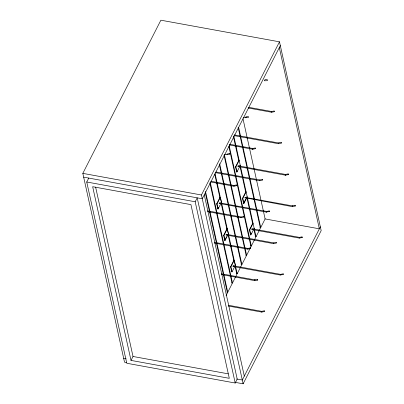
<?xml version="1.0" encoding="UTF-8"?>
<svg xmlns="http://www.w3.org/2000/svg" width="404" height="404" viewBox="0 0 404 404"><rect width="100%" height="100%" fill="white"/><g stroke="black" fill="none" stroke-linecap="round" stroke-linejoin="round"><path stroke-width="0.61" d="M259.807 180.421L259.777 180.664M266.756 211.913L269.468 211.58M227.063 154.545L226.967 154.035L229.629 153.48M273.705 243.43L273.609 242.92M280.649 274.922L283.366 274.518M245.879 117.731L245.864 117.054M247.814 248.435L247.829 249.142L250.621 248.566M261.711 311.373L261.726 312.08L228.422 306.025M292.521 206.616L292.506 205.939M252.763 148.515L252.773 149.222M266.66 211.454L266.67 212.156M254.828 280.598L254.818 279.921M285.502 174.467L285.517 175.169L288.315 174.599M280.558 274.387L280.563 275.084L233.073 266.453L233.012 266.069L233.179 265.731L280.583 274.361L283.209 273.796M299.399 237.401L299.414 238.108L251.914 229.467L252.076 228.755L299.43 237.38L302.056 236.815M255.57 148.647L252.798 149.243L252.818 148.536M285.572 175.144L285.557 174.472M221.473 274.558L254.793 280.629C261.827 280.916 254.167 277.361 254.778 280.608M245.137 197.778L292.486 206.661L295.248 206.02M264.696 80.79C271.7 81.012 264.065 77.563 264.671 80.77M259.711 179.982L259.721 180.689M281.305 142.87C281.447 141.582 277.876 142.516 278.568 143.703M295.233 205.934C295.602 204.783 291.759 205.232 292.466 206.641M126.371 362.514L124.518 362.176L82.825 173.372L160.868 20.2L279.482 41.824L321.175 230.628L243.132 383.8L235.103 382.336M235.214 383.022L195.188 201.768L197.192 197.844L237.214 379.098L235.214 383.022L126.765 363.257L86.739 182.002L88.739 178.073M243.132 383.8L201.439 194.991L279.482 41.824M280.32 45.596L202.273 198.768L83.658 177.149M131.012 360.408L92.657 186.704L190.941 204.621L229.295 378.321L131.012 360.408L133.017 356.479L95.612 187.087M219.508 197.208L220.352 197.364L221.468 202.399L218.13 208.944L217.791 208.883L216.68 203.848L219.882 197.566M240.309 165.413L236.976 171.958L236.638 171.897L235.522 166.862L238.729 160.58M218.13 208.944L217.019 203.909L220.352 197.364M236.976 171.958L235.865 166.923L239.198 160.378L238.35 160.226M217.791 208.883L218.589 207.313M236.638 171.897L237.168 170.852M226.457 228.679L227.3 228.831L228.417 233.866L225.078 240.41L224.74 240.35L223.629 235.315L226.831 229.033M247.258 196.879L243.925 203.429L243.587 203.363L242.471 198.329L245.677 192.046M225.078 240.41L223.968 235.375L227.3 228.831M243.925 203.429L242.814 198.394L246.147 191.844L245.299 191.693M224.74 240.35L226.609 236.683M243.587 203.363L245.986 198.652M233.406 260.146L234.249 260.297L235.365 265.332L232.027 271.882L231.689 271.816L230.578 266.781L233.78 260.499M254.207 228.351L250.874 234.896L250.536 234.835L249.419 229.8L252.626 223.513M232.027 271.882L230.916 266.847L234.249 260.297M250.874 234.896L249.763 229.861L253.096 223.316L252.248 223.159M250.536 234.835L251.333 233.265M226.063 295.587L227.427 292.9L205.313 192.753M226.917 292.087L227.765 292.244L232.138 283.659L209.888 182.891M231.628 282.84L232.477 282.997L236.85 274.412L234.951 265.807M236.34 273.594L237.188 273.75L241.562 265.165L219.311 164.398M241.052 264.347L241.9 264.504L246.273 255.919L224.023 155.151M245.763 255.101L246.612 255.257L250.985 246.672L228.871 146.521M250.475 245.854L251.318 246.011L255.697 237.426L253.929 229.437M255.187 236.608L256.03 236.764L260.408 228.179L238.153 127.412M259.898 227.361L260.742 227.518L265.12 218.933L243.001 118.781M320.342 226.851L242.299 380.023L236.739 379.013M219.291 203.419L266.69 212.176M252.025 228.745L251.899 229.457M238.128 165.807L238.001 166.524M226.179 234.966L226.291 234.285M233.118 266.443L233.249 265.761M245.077 197.278L244.95 197.99M248.576 116.963C249.127 116.498 245.132 116.1 245.824 117.751M274.26 110.943L271.629 111.504L248.869 107.358M248.622 117.18L245.849 117.776L243.375 117.322M248.187 107.984L271.639 112.256L274.417 111.661M255.414 147.925L252.783 148.49L229.411 144.228M229.77 154.131L227.003 154.757L224.533 154.308M281.351 143.082L278.593 143.723L234.153 135.623M236.572 184.911L233.941 185.476L211.181 181.325M262.438 179.76L262.373 179.421L259.732 179.962L216.054 171.998M288.158 173.877L285.527 174.442L238.158 165.807L238.067 166.519L285.537 175.195M210.499 181.952L233.946 186.229L236.724 185.633M262.509 180.068L259.747 180.709L215.312 172.609M243.572 216.615L240.89 216.943L207.666 210.888M269.311 210.863L266.68 211.428L219.311 202.793L219.15 203.5M243.668 217.064L240.9 217.695L207.575 211.62M250.47 247.849L247.839 248.415L214.615 242.355M226.104 234.977L226.22 234.264L273.634 242.895L276.26 242.329M276.407 243.001L273.644 243.647L226.124 234.982M264.368 310.782L261.736 311.348L228.512 305.293M264.519 311.504L261.747 312.1L261.767 311.388M234.285 134.901L278.583 142.976M229.341 144.965L252.793 149.243M235.522 166.862L235.865 166.923M292.481 205.909L245.162 197.349M242.471 198.329L242.814 198.394M82.825 173.372L201.439 194.991M216.68 203.848L217.019 203.909M86.739 182.002L195.188 201.768M264.979 218.907L319.342 228.816L279.315 47.561M249.419 229.8L249.763 229.861M223.629 235.315L223.968 235.375M214.524 243.087L247.844 249.162M230.578 266.781L230.916 266.847M221.564 273.826L254.793 279.881M133.017 356.479L228.209 373.831M123.68 358.404L126.154 358.853M271.614 112.226L271.695 111.711M299.45 237.401L299.465 238.092L302.202 237.481M233.926 186.199L234.002 185.638M240.865 217.64L240.956 217.15M238.628 127.366L260.742 227.518M233.78 135.996L256.03 236.764M233.446 136.658L238.87 161.236M239.819 165.539L245.789 192.572M246.743 196.874L252.712 223.907M229.204 145.859L251.318 246.011M229.755 154.05L229.704 153.823M236.598 185.042L236.704 185.517M243.647 216.993L243.592 216.711M250.495 247.98L250.601 248.455M264.393 310.913L264.489 311.353M224.356 154.49L246.612 255.257M219.645 163.736L241.9 264.504M215.069 173.599L237.188 273.75M214.736 174.26L220.029 198.223M220.978 202.52L226.811 228.942M228.033 234.472L233.866 260.893M210.226 182.229L232.477 282.997M205.515 191.476L227.765 292.244M204.273 194.839L244.299 376.099M302.172 237.365L302.101 237.027L302.162 237.294M281.325 142.96L281.26 142.642M288.193 174.048L288.279 174.427M274.387 111.509L274.331 111.272M283.244 273.942L283.335 274.366M269.433 211.413L269.392 211.252M276.306 242.516L276.392 242.92M262.484 179.947L262.438 179.724M295.218 205.878L295.112 205.373M269.367 211.095L269.423 211.373M255.525 148.435L255.5 148.308M257.52 279.8L257.424 279.351M250.531 248.127L250.571 248.329M229.684 153.732L229.664 153.661M243.526 216.418L243.622 216.857M288.204 174.094L288.264 174.356"/></g></svg>
